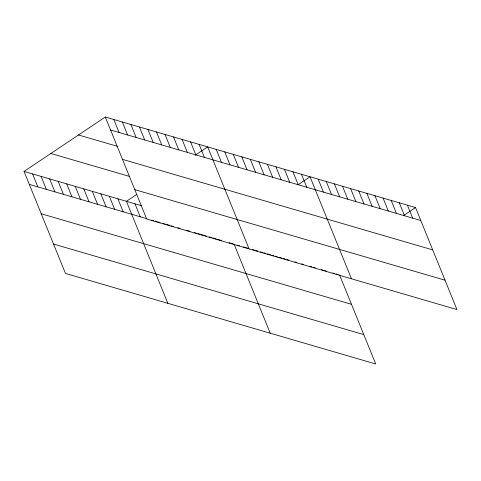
<?xml version="1.0" encoding="UTF-8"?>
<svg xmlns="http://www.w3.org/2000/svg" width="481" height="481" viewBox="0 0 481 481"><rect width="100%" height="100%" fill="white"/><g stroke="black" fill="none" stroke-linecap="round" stroke-linejoin="round"><path stroke-width="0.72" d="M339.556 274.934L375.715 363.979L65.47 273.436L24.05 171.428L105.285 117.021L415.53 207.564L456.95 309.572L146.705 219.029L105.285 117.021M136.556 194.528L126.431 201.311L167.851 303.313M195.154 155.279L207.666 146.903L249.086 248.905M298.13 184.758L310.047 176.78L351.467 278.788M403.613 215.542L415.53 207.564M110.546 129.984L420.791 220.52M78.475 134.975L117.58 146.386M122.481 159.367L432.726 249.91M50.86 153.475L129.774 176.509M134.77 189.646L445.015 280.183M24.05 171.428L141.36 205.664M29.311 184.391L146.627 218.627M151.599 220.076L153.734 220.701M155.159 221.116L157.287 221.741M158.002 221.945L160.131 222.571M162.975 223.4L165.109 224.02M166.534 224.435L170.088 225.475M171.507 225.89L173.641 226.509M177.91 227.754L180.038 228.379M186.442 230.243L189.995 231.283M194.258 232.527L196.392 233.153M197.817 233.568L199.946 234.187M200.661 234.397L206.349 236.057M209.193 236.886L211.321 237.506M212.746 237.921L216.3 238.961M217.725 239.376L221.278 240.41M229.1 242.695L233.363 243.939M237.458 245.136L239.484 245.725M243.542 246.909L247.601 248.094M252.333 249.477L257.738 251.052M260.443 251.846L262.476 252.435M263.828 252.832L265.855 253.421M267.208 253.818L270.587 254.804M271.939 255.201L273.972 255.79M275.318 256.187L277.351 256.776M278.703 257.173L282.082 258.159M283.435 258.55L285.461 259.145M286.814 259.542L288.847 260.131M294.931 261.904L296.957 262.5M301.689 263.883L303.721 264.472M309.806 266.246L311.832 266.841M313.185 267.238L315.217 267.827M321.302 269.6L323.328 270.196M324.681 270.593L326.713 271.182M332.798 272.955L334.824 273.551M336.177 273.942L338.203 274.537M41.246 213.774L351.491 304.317M53.541 244.053L363.786 334.59M407.413 205.195L412.68 218.158M399.302 202.826L404.563 215.789M391.185 200.457L396.452 213.42M383.074 198.094L388.335 211.051M374.958 195.725L380.218 208.682M366.847 193.356L372.108 206.313M358.73 190.987L363.991 203.95M350.619 188.618L355.88 201.581M342.502 186.249L347.763 199.212M334.391 183.886L339.652 196.843M326.274 181.517L331.535 194.474M318.157 179.148L323.424 192.105M301.515 174.29L306.776 187.247M292.983 171.801L298.244 184.758M284.451 169.312L289.712 182.269M275.92 166.823L281.181 179.78M267.388 164.328L272.649 177.291M258.856 161.838L264.117 174.801M250.324 159.349L255.585 172.312M241.793 156.86L247.054 169.823M233.261 154.371L238.522 167.328M224.729 151.882L229.99 164.839M216.197 149.393L221.458 162.35M199.134 144.408L204.395 157.371M234.073 244.15L270.232 333.195M190.602 141.919L195.863 154.882M182.071 139.43L187.331 152.393M173.539 136.941L178.8 149.904M165.007 134.452L170.268 147.408M156.475 131.962L161.736 144.919M147.944 129.473L153.205 142.43M139.412 126.984L144.673 139.941M130.88 124.495L136.141 137.452M122.348 122L127.609 134.963M113.817 119.51L119.078 132.473M134.963 203.8L140.224 216.757M117.899 198.821L123.16 211.778M109.367 196.326L114.628 209.289M100.836 193.837L106.097 206.8M92.304 191.348L97.565 204.311M83.772 188.859L89.033 201.822M75.24 186.369L80.501 199.326M66.709 183.88L71.97 196.837M58.177 181.391L63.438 194.348M49.645 178.902L54.906 191.859M41.113 176.413L46.374 189.37M32.582 173.918L37.843 186.881"/></g></svg>
